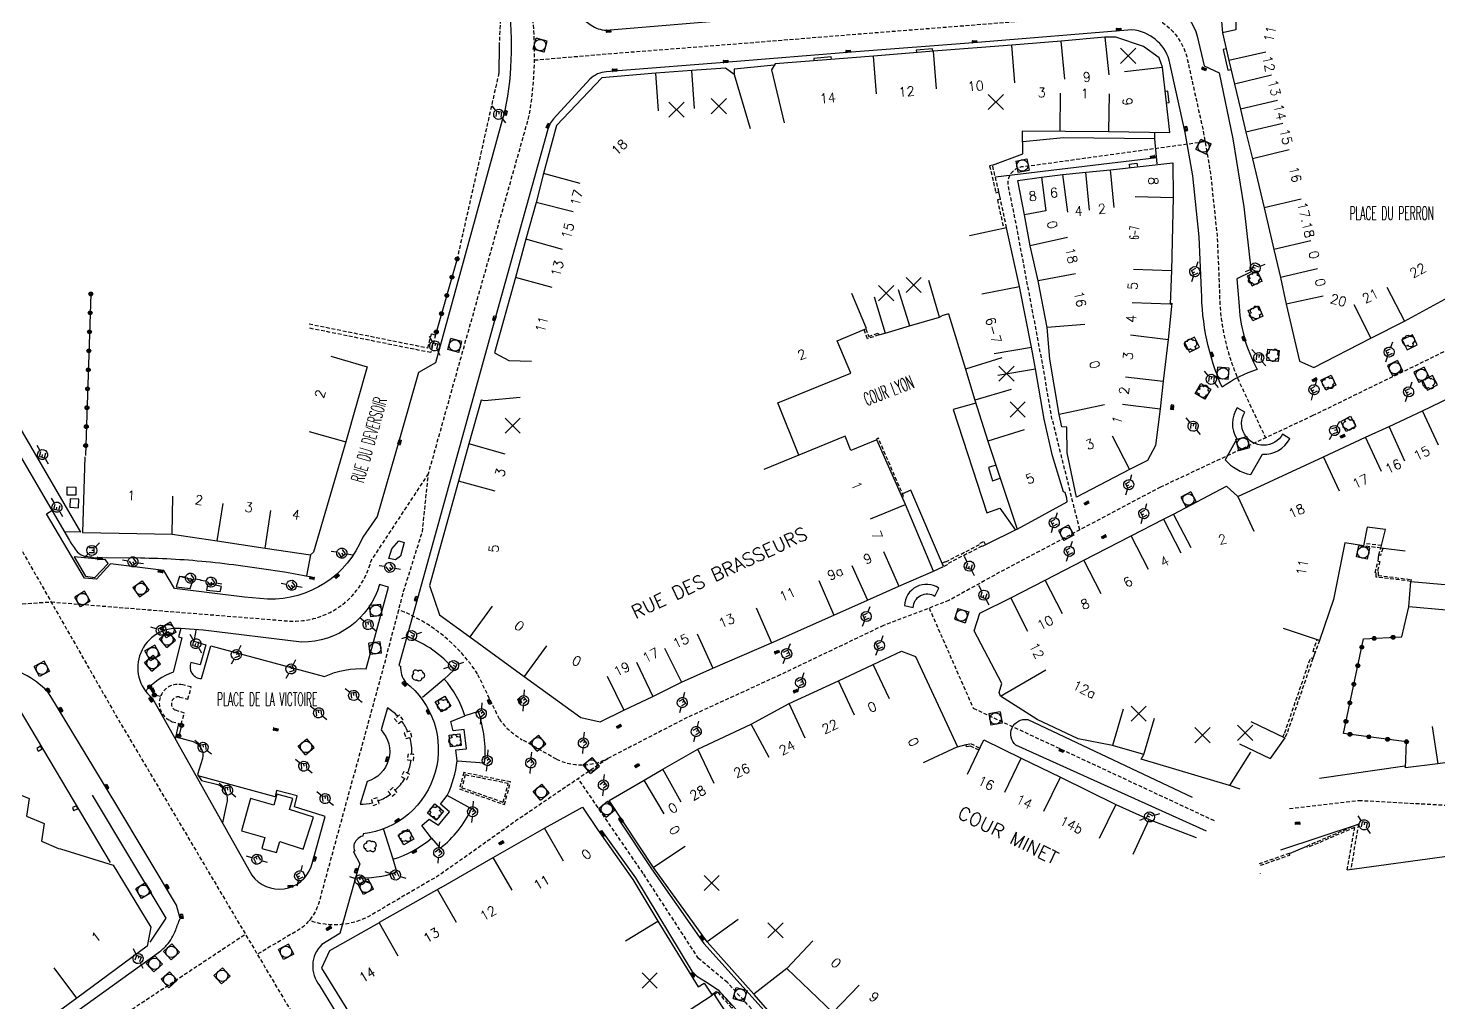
# Model space of a CAD drawing. Header units: millimetres. Extents: x 160000 to 161000, y 121000 to 122000.
# Drawn here: x 160622.2 to 160808, y 121406.2 to 121534.7 of the extents above; entities that cross this region are included whole.
import ezdxf
from ezdxf.enums import TextEntityAlignment as Align

# ---------------------------------------------------------------- set-up
doc = ezdxf.new("R2010")
doc.units = ezdxf.units.MM
doc.linetypes.add('DASHED', pattern=[0.75, 0.5, -0.25])
doc.layers.get('0').update_dxf_attribs({"linetype": 'CONTINUOUS'})
for name, color, linetype in [('W0001', 6, 'DASHED'), ('W0008', 7, 'CONTINUOUS'), ('W0100', 7, 'CONTINUOUS'), ('W0112', 1, 'DASHED'), ('W0300', 7, 'CONTINUOUS'), ('W0322', 7, 'CONTINUOUS'), ('W0330', 7, 'CONTINUOUS'), ('W0334', 7, 'CONTINUOUS'), ('W0400', 7, 'CONTINUOUS'), ('W0420', 7, 'CONTINUOUS'), ('W0471', 7, 'CONTINUOUS'), ('W0989', 7, 'CONTINUOUS'), ('W0991', 7, 'CONTINUOUS'), ('W1102', 7, 'CONTINUOUS')]:
    doc.layers.add(name, color=color, linetype=linetype)
doc.styles.get("Standard").update_dxf_attribs({"font": 'romans.shx', "width": 0.85})

# ---------------------------------------------------------------- blocks, each defined once
blk = doc.blocks.new('T471')
for p, q in [((-0.333334, 0.333334), (-0.333334, -0.333334)), ((-0.333334, 0.333334), (0.333334, 0.333334)), ((-0.333334, 0), (0, 0)), ((0.500001, 0.500001), (1.000002, 1.000002)), ((-0.500001, -0.500001), (-1.000002, -1.000002)), ((-0.333334, -0.333334), (0.333334, -0.333334))]:
    blk.add_line(p, q)
blk.add_ellipse((0, 0), major_axis=(0.471405, 0.471405), ratio=1, start_param=5.4977871438, end_param=11.780972451)
blk = doc.blocks.new('T400')
for p, q in [((-0.15, 0.3), (0.15, 0.3)), ((-0.15, -0.25), (-0.15, 0.3)), ((-0.15, 0.15), (0.15, 0.15)), ((-0.15, 0), (0.15, 0)), ((0.15, 0.3), (0.15, -0.25)), ((-0.15, -0.15), (0.15, -0.15)), ((-0.15, -0.25), (-0.15, -0.3)), ((-0.15, -0.3), (0.15, -0.3)), ((0.15, -0.3), (0.15, -0.25))]:
    blk.add_line(p, q)
blk = doc.blocks.new('T420')
for p, q in [((0.75, 0.75), (-0.75, 0.75)), ((-0.75, 0.75), (-0.75, -0.75)), ((0.75, 0.75), (0.75, -0.75)), ((0.75, -0.75), (-0.75, -0.75))]:
    blk.add_line(p, q)
blk.add_ellipse((0, 0), major_axis=(-0.53, 0.53), ratio=1, start_param=3.926991, end_param=10.210176)
blk = doc.blocks.new('t322o')
at = {"color": 0, "linetype": 'Continuous'}
for radius in [0.25, 0.15]:
    blk.add_circle((0, 0), radius, dxfattribs=at)
blk = doc.blocks.new('t991o')
at = {"color": 0, "linetype": 'Continuous'}
for p, q in [((-1, 1), (1, -1)), ((-1, -1), (1, 1))]:
    blk.add_line(p, q, dxfattribs=at)
blk = doc.blocks.new('T300')
for p, q in [((-0.8, 0.51), (-0.86, 0.34)), ((-0.86, 0.34), (-0.86, 0.17)), ((-0.86, 0.17), (-0.74, 0.06)), ((-0.69, 0.63), (-0.8, 0.51)), ((-0.8, -0.06), (-0.74, 0.06)), ((-0.74, 0.06), (-0.69, 0.11)), ((-0.57, 0.69), (-0.69, 0.63)), ((-0.46, 0.69), (-0.57, 0.69)), ((-0.29, 0.63), (-0.46, 0.69)), ((-0.29, 0.63), (-0.17, 0.74)), ((-0.23, 0.57), (-0.29, 0.63)), ((-0.17, 0.74), (-0.06, 0.8)), ((-0.06, 0.8), (0.06, 0.8)), ((0.06, 0.8), (0.23, 0.74)), ((0.23, 0.74), (0.34, 0.63)), ((0.34, 0.63), (0.4, 0.51)), ((0.46, 0.46), (0.34, 0.46)), ((0.4, 0.51), (0.4, 0.46)), ((0.57, 0.4), (0.46, 0.46)), ((0.57, 0.4), (0.69, 0.29)), ((0.69, 0.29), (0.74, 0.17)), ((0.74, 0.06), (0.69, -0.17)), ((0.74, 0.17), (0.74, 0.06)), ((-0.8, -0.17), (-0.8, -0.06)), ((-0.8, -0.23), (-0.8, -0.17)), ((-0.74, -0.34), (-0.8, -0.23)), ((-0.69, -0.4), (-0.74, -0.34)), ((-0.51, -0.46), (-0.69, -0.4)), ((-0.4, -0.46), (-0.51, -0.46)), ((-0.4, -0.46), (-0.34, -0.46)), ((-0.34, -0.46), (-0.34, -0.4)), ((-0.34, -0.51), (-0.34, -0.46)), ((-0.29, -0.63), (-0.34, -0.51)), ((-0.17, -0.74), (-0.29, -0.63)), ((-0.06, -0.8), (-0.17, -0.74)), ((0.06, -0.8), (-0.06, -0.8)), ((0.17, -0.74), (0.06, -0.8)), ((0.23, -0.69), (0.17, -0.74)), ((0.29, -0.46), (0.23, -0.46)), ((0.29, -0.63), (0.23, -0.69)), ((0.46, -0.4), (0.29, -0.46)), ((0.34, -0.51), (0.29, -0.63)), ((0.34, -0.51), (0.34, -0.46)), ((0.57, -0.34), (0.46, -0.4)), ((0.63, -0.29), (0.57, -0.34)), ((0.69, -0.17), (0.63, -0.29))]:
    blk.add_line(p, q)

msp = doc.modelspace()

# ---------------------------------------------------------------- linework, layer by layer
at = {"layer": 'W0001', "flags": 128}
for points in [[(160692.61, 121699.6), (160672.55, 121660.88), (160671.2, 121658, 0.174943), (160668.19, 121633.41), (160670.67, 121621.89), (160679.35, 121581.43), (160682.66, 121566.19), (160687.76, 121541.28), (160688.08, 121539.6, -0.089297), (160688.08, 121522.98), (160678.35, 121488.46), (160674.82, 121475.83), (160674.04, 121468.28), (160671.57, 121460.42), (160668.94, 121450.42), (160660.47, 121419.55, -0.17197), (160657.97, 121415.96), (160652.34, 121412.62)], [(160688.82, 121530.48), (160699.68, 121531.39), (160714.22, 121532.52), (160730.44, 121533.83), (160747.02, 121535.13), (160767.56, 121536.81, -0.313926), (160774.74, 121531.06), (160776.88, 121521.39), (160777.9, 121515.55), (160778.77, 121507.36), (160779.08, 121500.17, 0.104244), (160781.57, 121488.31), (160785.16, 121480.68)], [(160760.68, 121468.56), (160756.98, 121483.47), (160755.78, 121490.43), (160752.23, 121509.22), (160751.28, 121513.85, -0.47796), (160753.42, 121516.45), (160777.16, 121519.74)], [(160625.18, 121459.06), (160655.94, 121456.59, 0.375359), (160667.33, 121464.48), (160674.82, 121475.83)], [(160410.14, 121370.5), (160440.35, 121388.51), (160477.5, 121410.68), (160502.03, 121425.34), (160514.85, 121432.99), (160524.2, 121438.61), (160530.77, 121442.17, -0.083194), (160563.6, 121453.46), (160582.68, 121455.89, -0.017685), (160597.34, 121457.33), (160625.18, 121459.06, 0.130003)], [(160698.51, 121438.42), (160686.39, 121430.19), (160676.46, 121423.14), (160667.43, 121417.84, -0.22369), (160659.18, 121417.08, -3.67405)]]:
    msp.add_lwpolyline(points, format="xyb", dxfattribs=at)
at = {"layer": 'W0001'}
msp.add_lwpolyline([(160948.37, 121536.15, 0.11629), (160904.31, 121535.6), (160883.31, 121530.13, -0.037935), (160854.07, 121523.15), (160830.56, 121504.8), (160819.42, 121497.26), (160791.38, 121483.61), (160771.31, 121474.18), (160750.13, 121462.97), (160743.44, 121459.24), (160734.82, 121455.95), (160721.23, 121449.45), (160708.96, 121443.82), (160698.51, 121438.42, -0.236266), (160691.75, 121438.33), (160687.25, 121440.9, -0.107682), (160684.24, 121443.61), (160681.35, 121449.58, 0.156616), (160670.95, 121458.04)], format="xyb", dxfattribs=at)
at = {"layer": 'W0001', "flags": 128}
for points in [[(160605.79, 121493.05), (160633.83, 121443.89), (160656.3, 121405.93), (160693.99, 121344.03), (160761.89, 121233.06)], [(160625.84, 121398.77), (160650.76, 121415.28)]]:
    msp.add_lwpolyline(points, dxfattribs=at)
at = {"layer": 'W0001'}
for points in [[(160740.84, 121458.25), (160746.65, 121445.05), (160778.47, 121430.21)], [(160733.65, 121387.76), (160714.26, 121408.91), (160710.47, 121412.06), (160703.17, 121423.28), (160694.61, 121435.77)], [(160788.31, 121431.83), (160797.44, 121432.91), (160813.93, 121432.01), (160824.86, 121432.2)]]:
    msp.add_lwpolyline(points, dxfattribs=at)
at = {"layer": 'W0008'}
for points in [[(160668.63, 121659.25, 0.174527), (160665.4, 121632.79), (160667.88, 121621.29), (160676.56, 121580.82), (160679.86, 121565.6), (160684.96, 121540.73), (160685.26, 121539.11, -0.088404), (160684.96, 121523.84), (160675.82, 121490.56), (160673.57, 121489.31), (160671.06, 121480.52), (160668.13, 121470.33), (160666.23, 121467.6, -0.314055), (160653.7, 121459.43), (160650.67, 121459.67), (160641.45, 121460.82), (160640.02, 121463.21), (160633.02, 121464.06), (160631.14, 121462.07), (160629.57, 121462.17), (160624.56, 121470.68), (160625.28, 121471.1)], [(160673.77, 121656.9, 0.176579), (160671.25, 121634.05), (160673.75, 121622.38), (160682.37, 121582.15), (160690.67, 121541.4), (160690.93, 121539.85, 0.142423), (160692.17, 121538.02), (160696.31, 121535.08, 0.143086), (160698.29, 121534.4), (160713.06, 121535.62), (160733.06, 121537.18), (160765.86, 121539.76), (160765.9, 121539.27), (160768.73, 121539.53, -0.31392), (160776.17, 121533.62), (160777.06, 121529.69), (160777.09, 121529.7), (160779.05, 121528.78), (160780.83, 121520.07), (160782.28, 121511.12), (160783.25, 121502.57), (160781.36, 121501.62), (160781.65, 121498.56, 0.118075), (160784.06, 121489.71)], [(160779.43, 121487.37, -0.103831), (160776.74, 121500.12), (160776.43, 121507.19), (160775.58, 121515.23), (160774.58, 121520.94), (160772.48, 121530.47, 0.302705), (160767.56, 121534.46), (160747.21, 121532.8), (160730.63, 121531.49), (160714.41, 121530.19), (160699.87, 121529.05), (160698.35, 121528.93, 0.174079), (160696.16, 121527.96), (160691.35, 121522.74, 0.120645), (160690.55, 121521.2), (160683.77, 121496.78), (160673.51, 121459.84), (160670.98, 121450.7), (160671.22, 121450.59, 0.183923), (160671.84, 121448.5, -0.672004), (160666.27, 121428.49)], [(160644.24, 121455.39), (160644.21, 121455.04), (160643.96, 121453.91), (160645.56, 121453.42), (160644.82, 121450.78), (160643.58, 121451.09, 0.521673), (160644.97, 121448.96), (160646.22, 121453.27), (160661.21, 121449.24, -0.125108), (160666.66, 121450.24), (160669.64, 121461.01), (160668.44, 121461.36, -0.335754), (160658.18, 121453.76), (160645.21, 121455.32), (160642.22, 121455.55, 0.737668), (160638.48, 121446.4), (160651.62, 121423.03, 0.598688), (160659.44, 121424.16), (160659.66, 121424.88), (160661.29, 121430.77), (160661.02, 121430.85), (160657.24, 121432.04), (160657.6, 121433.51), (160654.88, 121434.2), (160654.69, 121433.38), (160644.56, 121436.16)], [(160670.84, 121443.99, 0.06399), (160669.48, 121445.1), (160668.64, 121442.19, -0.564903), (160666.79, 121435.4)], [(160672.16, 121441.95, 0.059124), (160671.36, 121443.36)], [(160777.39, 121428.84), (160752.26, 121440.18, -0.760091), (160753.83, 121443.55), (160775.49, 121433.31, 0.165186), (160775.49, 121433.31)], [(160672.7, 121438.99, 0.081437), (160672.43, 121441.2)], [(160672.11, 121436.49, 0.064589), (160672.62, 121438.19)], [(160670.51, 121434.24, 0.072615), (160671.76, 121435.79)], [(160666.79, 121435.4), (160665.87, 121432.4, 0.059785), (160667.5, 121432.6)], [(160668.26, 121432.84, 0.067691), (160669.89, 121433.73)], [(160666.27, 121428.49), (160666.22, 121428.21, 0.265861), (160665.05, 121426.99, 0.166721), (160665.19, 121426.24), (160664.99, 121426.11), (160665.83, 121424.54), (160665.64, 121423.92), (160663.23, 121415.37), (160660.83, 121413.91, 0.390285), (160660.55, 121408.5), (160660.55, 121408.5)]]:
    msp.add_lwpolyline(points, format="xyb", dxfattribs=at)
at = {"layer": 'W0008', "flags": 128}
for points in [[(160610.69, 121496.05), (160627.58, 121467.16, 0.04184), (160628.62, 121465.68, 0.202318), (160629.79, 121465.08, -0.042237), (160630.73, 121464.93), (160636.95, 121464.86, -0.023624), (160646.16, 121464.33, -0.014496), (160655.93, 121463.01, -0.013089), (160659.68, 121462.29, -5.792789)], [(160610.67, 121392.21), (160628.51, 121405.08), (160639.34, 121412.88, 0.05326), (160640.39, 121413.83, 0.096721), (160641.59, 121415.83, -0.0053), (160642.16, 121417.34), (160641.71, 121419.08), (160633.71, 121432.44), (160625.16, 121446.58, 0.066628), (160624.35, 121447.59, 0.081073), (160621.17, 121449.77, 0.013699), (160615.61, 121452.18, 0.099362), (160611.4, 121452.97, -0.000645), (160605.34, 121452.89), (160587.05, 121450.84), (160586.94, 121451.31), (160577.9, 121450.05, 0.014415), (160561.62, 121447.29, 0.022848), (160547.43, 121443.78, 0.062558), (160531.45, 121436.77), (160489.97, 121412.03), (160468.97, 121399.43)], [(160660.55, 121408.5), (160669.93, 121393.1), (160678.15, 121379.58), (160698.25, 121346.64), (160716.56, 121316.66), (160737.54, 121282.39), (160740.78, 121277.04), (160745.06, 121270.09, 0.193594), (160748.64, 121267.44, 0.241508), (160752.74, 121268.36, 0.124157), (160754.64, 121270.96), (160756.09, 121274.68), (160756.52, 121277.84)]]:
    msp.add_lwpolyline(points, format="xyb", dxfattribs=at)
at = {"layer": 'W0008'}
for points in [[(160754.76, 121443.12), (160754.77, 121443.12)], [(160700.19, 121430.63), (160699.92, 121430.43), (160704.25, 121423.87), (160710.54, 121414.91), (160711.18, 121414.05), (160725.81, 121397.73), (160733.98, 121389.73)], [(160697.39, 121428.71), (160697.66, 121428.94), (160702.17, 121422.69), (160709.59, 121410.4), (160710.22, 121409.72), (160711.39, 121409.03), (160713.03, 121407.94)], [(160787.15, 121426.4), (160797.42, 121429.78)], [(160733.33, 121385.78), (160713.03, 121407.94)]]:
    msp.add_lwpolyline(points, dxfattribs=at)
at = {"layer": 'W0100'}
for p, q in [((160744.59, 121439.95), (160740.05, 121437.85)), ((160654.92, 121433.74), (160654.52, 121432.29)), ((160657.04, 121433.15), (160654.92, 121433.74)), ((160656.6, 121431.71), (160657.04, 121433.15))]:
    msp.add_line(p, q, dxfattribs=at)
for points in [[(160785.66, 121551.07), (160780.67, 121550.81), (160781.05, 121543.26), (160781.16, 121539.34), (160781.25, 121536.21), (160779.33, 121536.02), (160779.5, 121534.08)], [(160749.19, 121516.64), (160753.2, 121518.13), (160753.16, 121521.16), (160764.49, 121521.04), (160772.54, 121520.93), (160771.56, 121529.53), (160771.14, 121530.77), (160769.09, 121532.24), (160765.45, 121533.49), (160764, 121533.51), (160758.23, 121532.94), (160751.74, 121532.45), (160741.43, 121531.64), (160733.5, 121530.99), (160720.56, 121529.97), (160720.07, 121529.17)], [(160779.49, 121534.07), (160780.33, 121530.4), (160781.06, 121527.31), (160781.85, 121524), (160782.55, 121520.98), (160783.42, 121517.45), (160784.98, 121510.98), (160786.25, 121505.51), (160787.12, 121501.82), (160787.86, 121498.32), (160789.63, 121490.81), (160791.5, 121489.97), (160799.04, 121493.81), (160803.44, 121496.08), (160811.68, 121500.56)], [(160715.16, 121528.59), (160714.03, 121529.4), (160709.58, 121529.08), (160704.84, 121528.75), (160697.72, 121528.12), (160691.77, 121521.83), (160690.05, 121515.52), (160689.08, 121511.68), (160687.73, 121506.86), (160686.35, 121501.83), (160683.58, 121491.87), (160685.49, 121490.87), (160688.47, 121490.79)], [(160715.16, 121528.59), (160717.28, 121521.45)], [(160720.07, 121529.17), (160721.73, 121522.18)], [(160772.94, 121516.91), (160773, 121512.38), (160772.75, 121502.72), (160772.57, 121498.29), (160772.79, 121498.42), (160772.34, 121493.64), (160771.68, 121488.16), (160771.26, 121484.49), (160770.64, 121479.68), (160769.62, 121477.72), (160767.24, 121476.5), (160760.26, 121472.87), (160759.03, 121478.73), (160758.99, 121482.1), (160758.31, 121482.15), (160757.97, 121483.77), (160756.74, 121491.06), (160756.39, 121495.21), (160755.21, 121501.37), (160754.17, 121506.01), (160753.4, 121510.08), (160752.53, 121514.62), (160755.63, 121515.02), (160758.44, 121515.4), (160761.49, 121515.69), (160764.71, 121516.02), (160772.96, 121516.93)], [(160743.37, 121497.02), (160745.63, 121489.75), (160746.86, 121485.63), (160748.58, 121480.24), (160752.45, 121468.63), (160759.01, 121472.24), (160758.99, 121472.73), (160758.75, 121473.49), (160758.54, 121473.55), (160757.08, 121478.31), (160755.98, 121483.16), (160754.83, 121489.8), (160754.33, 121492.65), (160752.73, 121500.65), (160751.05, 121508.37), (160746.17, 121507.3)], [(160733.6, 121499.28), (160735.06, 121494.5), (160738.24, 121495.46), (160742.2, 121496.6), (160740.82, 121501.41)], [(160741.41, 121463.1), (160737.74, 121471.91), (160733.97, 121480.43), (160730.54, 121479.02), (160729.77, 121480.91), (160723.69, 121478.42), (160720.89, 121485.28), (160730.52, 121489.22), (160728.71, 121493.45), (160732.58, 121495.08), (160730.65, 121499.69)], [(160662.02, 121491.43), (160666.83, 121490.06), (160663.99, 121480.15), (160659.73, 121465.62)], [(160775.34, 121466.21), (160773.01, 121470.64), (160780.02, 121474.32), (160781.49, 121472.94), (160792.78, 121478.2), (160798.34, 121480.77), (160801.43, 121482.18), (160805.83, 121484.23), (160811.92, 121487.19), (160817.71, 121489.86), (160819.99, 121489.09), (160822.86, 121483.61), (160823.97, 121478.67), (160824.02, 121477.19), (160823.71, 121473.07), (160823.22, 121469.28), (160817.98, 121469.95)], [(160686.95, 121486.02), (160682.25, 121485.57), (160681.82, 121485.64), (160680.2, 121479.91), (160678.86, 121474.98), (160675.04, 121461.21), (160676.35, 121457.37), (160680.35, 121454.47), (160687.48, 121449.24), (160694.97, 121443.81), (160697.5, 121443.25), (160700.63, 121444.81), (160704.44, 121446.61), (160708.21, 121448.47), (160712.33, 121450.31), (160720.06, 121453.69), (160728.29, 121457.3), (160732.7, 121459.28), (160736.86, 121461.12), (160741.41, 121463.13)], [(160629.61, 121478.17), (160629.3, 121468.2), (160634.14, 121468.11), (160641.11, 121467.99), (160647.07, 121467.1), (160653.37, 121466.14), (160659.35, 121465.25), (160659.73, 121465.62)], [(160781.83, 121434.38), (160780.41, 121434.85), (160768.78, 121438.34), (160769.14, 121438.95), (160765.01, 121440.13), (160760.47, 121441), (160755.09, 121443.56), (160750.26, 121446.63), (160750.07, 121447.11), (160750.41, 121448.33), (160746.76, 121455.23), (160747.5, 121457.57), (160751.61, 121459.62), (160756.11, 121461.95), (160761.23, 121464.58), (160767.44, 121467.77), (160771.73, 121469.96), (160774.01, 121465.51)], [(160817.88, 121469.16), (160822.84, 121468.53), (160822.15, 121463.13), (160821.65, 121456.78), (160821.3, 121452.37), (160821.42, 121449.04), (160821.5, 121445.56), (160821.57, 121442.21), (160821.68, 121438.59), (160818.35, 121438.05), (160818.25, 121437.92), (160809.45, 121435.97), (160809.06, 121437.89), (160807.85, 121437.71), (160803.59, 121437.18), (160803.72, 121440.64)], [(160803.54, 121465.75), (160800.35, 121466.14), (160800.94, 121468.6), (160798.56, 121468.9), (160798.04, 121466.45), (160795.58, 121466.86), (160794.1, 121459.39), (160792.26, 121453.96), (160787.52, 121455.56)], [(160809, 121457.97), (160804.02, 121458.41), (160804.31, 121461.77), (160809.29, 121461.33)], [(160728.17, 121404.95), (160722.08, 121410.77), (160717.75, 121407.37), (160711.59, 121414.26), (160704.54, 121424.07), (160698.71, 121432.87), (160703.3, 121435.58), (160705.74, 121437.03), (160710.39, 121439.65), (160717.39, 121442.97), (160722.41, 121445.67), (160728.91, 121448.67), (160733.48, 121450.8), (160737.19, 121452.56), (160739.04, 121451.89), (160742.04, 121445.46), (160744.59, 121439.95)], [(160783.2, 121443.3), (160787.71, 121441.15), (160785.75, 121438.41), (160785.75, 121438.41)], [(160745.88, 121436.37), (160748.06, 121440.87), (160752.97, 121438.48), (160758.14, 121435.96), (160765.43, 121432.35), (160763.22, 121427.87)], [(160619.96, 121434.11), (160622.27, 121433.15), (160621.94, 121430.82), (160624.25, 121429.86), (160623.91, 121427.54), (160626.15, 121426.58), (160626.42, 121426.54), (160633.34, 121424.36), (160638.3, 121416.18), (160637.81, 121413.69), (160628.56, 121406.83), (160609.89, 121393.22)], [(160654.52, 121432.29), (160651.43, 121433.14), (160650.25, 121428.88), (160653.34, 121428.02), (160652.94, 121426.57), (160654.88, 121426.04), (160655.31, 121427.48), (160658.38, 121426.47), (160659.76, 121430.68), (160656.6, 121431.71)], [(160676.57, 121421.43), (160683.42, 121425.39), (160690.19, 121429.25), (160695.19, 121432.01), (160697.14, 121429.07), (160701.79, 121422.48), (160705.1, 121416.97), (160710.41, 121408.33), (160711.22, 121408.8), (160712.25, 121407.23), (160712.45, 121407.47), (160714.06, 121404.95)], [(160767.71, 121425.84), (160769.81, 121430.38), (160776.02, 121428.01)], [(160795.9, 121423.74), (160809.69, 121425.63), (160809.73, 121425.76), (160813.46, 121426.01), (160814.06, 121428.24)], [(160676.57, 121421.43), (160668.4, 121416.83), (160668.41, 121416.78), (160661.85, 121413.1), (160660.8, 121410.81), (160665.49, 121403.18), (160669.8, 121396.06), (160678.97, 121381.08), (160683.32, 121383.92), (160684.49, 121382.13), (160690.89, 121372.31), (160695.65, 121364.88), (160699.86, 121367.57)]]:
    msp.add_lwpolyline(points, dxfattribs=at)
for points in [[(160627.3, 121474.22), (160628.45, 121474.18), (160628.43, 121473.11), (160627.29, 121473.15)], [(160627.69, 121472.65), (160627.65, 121471.54), (160628.77, 121471.47), (160628.81, 121472.59)], [(160623.28, 121439.73), (160623.48, 121439.39), (160623.99, 121439.7), (160623.8, 121440.03)], [(160627.98, 121431.97), (160628.14, 121431.57), (160628.7, 121431.79), (160628.54, 121432.19)]]:
    msp.add_lwpolyline(points, close=True, dxfattribs=at)
at = {"layer": 'W0112'}
for points in [[(160684.35, 121535.8), (160684.19, 121532.33)], [(160684.16, 121528.78), (160678.66, 121504.26)], [(160751.05, 121508.37), (160750.23, 121512.13), (160749.83, 121512.04), (160750.66, 121508.28)], [(160659.18, 121495.7), (160674.81, 121492.54), (160675.29, 121494.38), (160675.82, 121494.24), (160675.19, 121491.91), (160659.04, 121495.17)], [(160742.2, 121496.6), (160742.53, 121496.76)], [(160732.48, 121495.03), (160732.88, 121494.06), (160734.14, 121494.49), (160734.22, 121494.26), (160732.73, 121493.74), (160732.25, 121494.93)], [(160737.31, 121472.89), (160737.48, 121472.96), (160734.15, 121480.63), (160733.92, 121480.57), (160733.97, 121480.43)], [(160747.62, 121466.7), (160747.57, 121466.8), (160748.04, 121467.04), (160748.27, 121466.59), (160747.82, 121466.35), (160747.79, 121466.41), (160743.17, 121464.03), (160743.21, 121463.95), (160742.78, 121463.74), (160742.57, 121464.17), (160743, 121464.39), (160743.04, 121464.34), (160747.62, 121466.7)], [(160800.37, 121466.15), (160798.03, 121466.44)], [(160800.43, 121466.48), (160798.1, 121466.77)], [(160800.6, 121466.11), (160800.29, 121465.18), (160800.06, 121465.26), (160800.35, 121466.14)], [(160792.26, 121453.96), (160791.7, 121452.43), (160791.41, 121452.53), (160791.97, 121454.06)], [(160787.43, 121441.28), (160787.69, 121441.82), (160791.1, 121451.69), (160791.39, 121451.59), (160787.97, 121441.71), (160787.71, 121441.15)], [(160747.42, 121439.53), (160746.27, 121440.07), (160745.76, 121439.96), (160745.7, 121440.25), (160746.31, 121440.39), (160747.55, 121439.8)], [(160795.9, 121423.74), (160796.9, 121429.34), (160790.67, 121426.68), (160790.58, 121426.89), (160796.89, 121429.59), (160797.42, 121429.78), (160796.36, 121423.81)], [(160784.49, 121424.35), (160788.37, 121425.7), (160788.29, 121425.92), (160784.3, 121424.53)], [(160784.48, 121423.23), (160784.5, 121423.29)], [(160712.45, 121407.47), (160713.03, 121407.94), (160714.99, 121405.67), (160714.84, 121405.54), (160713.01, 121407.66), (160712.58, 121407.31)]]:
    msp.add_lwpolyline(points, dxfattribs=at)
for points in [[(160748.8, 121516.55), (160749.63, 121512.99), (160750.03, 121513.09), (160749.19, 121516.64)], [(160804.31, 121461.77), (160799.74, 121462.34), (160799.74, 121462.86), (160799.6, 121462.92), (160799.97, 121464.45), (160800.2, 121464.39), (160799.89, 121463.07), (160799.99, 121463.03), (160799.99, 121462.55), (160804.34, 121462.01)], [(160670.96, 121443.02), (160671.57, 121443.53), (160671.05, 121444.16), (160670.43, 121443.66)], [(160671.94, 121441.04), (160672.7, 121441.29), (160672.45, 121442.04), (160671.69, 121441.8)], [(160672.11, 121438.24), (160672.9, 121438.16), (160672.98, 121438.96), (160672.19, 121439.04)], [(160671.32, 121436.01), (160672.03, 121435.66), (160672.38, 121436.36), (160671.66, 121436.71)], [(160678.97, 121434.42), (160684.9, 121432.35), (160685.71, 121435.33), (160679.54, 121436.56)], [(160679.27, 121434.58), (160684.73, 121432.67), (160685.4, 121435.13), (160679.72, 121436.27)], [(160669.59, 121434.06), (160670.12, 121433.46), (160670.73, 121434), (160670.2, 121434.6)], [(160667.36, 121433), (160667.62, 121432.24), (160668.37, 121432.5), (160668.11, 121433.26)]]:
    msp.add_lwpolyline(points, close=True, dxfattribs=at)
msp.add_lwpolyline([(160642.51, 121448.12, 0.914959), (160640.88, 121443.43), (160641.14, 121443.28), (160642.3, 121442.97), (160642.76, 121444.41), (160641.54, 121444.8, -0.88299), (160642.11, 121446.53), (160643.19, 121446.24), (160643.63, 121447.85), (160642.51, 121448.12)], format="xyb", dxfattribs=at)
at = {"layer": 'W0322'}
for points in [[(160678.66, 121504.26), (160675.82, 121494.24)], [(160630.4, 121499.65), (160629.69, 121478.34)], [(160803.72, 121440.64), (160795.41, 121441.74), (160798.06, 121454.18), (160803.12, 121454.46)], [(160639.57, 121446.59), (160638.78, 121446.79), (160638.15, 121447.87)], [(160642.37, 121442.79), (160642.01, 121441.4)]]:
    msp.add_lwpolyline(points, dxfattribs=at)
at = {"layer": 'W0330'}
msp.add_line((160803.12, 121454.46), (160804.02, 121458.41), dxfattribs=at)
at = {"layer": 'W0334'}
for p, q in [((160734.22, 121494.26), (160735.06, 121494.5)), ((160799.97, 121464.45), (160800.06, 121465.26))]:
    msp.add_line(p, q, dxfattribs=at)
for points in [[(160684.19, 121532.33), (160684.16, 121528.78)], [(160727.98, 121530.56), (160727.95, 121530.91), (160725.65, 121530.66), (160725.67, 121530.38)], [(160741.31, 121531.63), (160741.29, 121531.96), (160739.14, 121531.78), (160739.17, 121531.46)], [(160779.98, 121531.94), (160779.58, 121531.85), (160780.18, 121529.13), (160780.61, 121529.23)], [(160720.41, 121529.8), (160715.17, 121529.27), (160715.16, 121528.59)], [(160772.1, 121524.84), (160772.47, 121524.88), (160772.3, 121526.37), (160771.93, 121526.33)], [(160770.88, 121516.78), (160770.57, 121520.09), (160758.56, 121520.24), (160753.18, 121519.68)], [(160770.57, 121520.09), (160770.56, 121520.86)], [(160749.59, 121515.09), (160770.83, 121517.61)], [(160767.26, 121516.3), (160767.22, 121516.73), (160768.22, 121516.87), (160768.27, 121516.41)], [(160750.23, 121512.13), (160750.03, 121513.09)], [(160784.73, 121501.34), (160784.66, 121501.31), (160784.68, 121501.26)], [(160743.37, 121497.02), (160742.53, 121496.76)], [(160612.86, 121496.07), (160629.03, 121468.26), (160626.92, 121468.29)], [(160746.97, 121485.27), (160743.99, 121484.42), (160748.42, 121470.78), (160750.15, 121471.42), (160752.22, 121468.52)], [(160749.63, 121477.09), (160748.65, 121476.76), (160749.18, 121475.04), (160750.2, 121475.38)], [(160741.41, 121463.1), (160742.72, 121463.73), (160738.42, 121473.8), (160737.32, 121473.32)], [(160771.73, 121469.96), (160773.01, 121470.64)], [(160752.45, 121468.63), (160748.27, 121466.59)], [(160659.35, 121465.25), (160658.82, 121462.48)], [(160791.7, 121452.43), (160791.39, 121451.59)], [(160611.83, 121449.99), (160612.53, 121449.81), (160619.3, 121447.75), (160632.97, 121424.71)], [(160676.97, 121448.87), (160674.11, 121446.47)], [(160641.55, 121440.97), (160641.98, 121443.06)], [(160678.66, 121438.13), (160678.49, 121439.55), (160679.91, 121439.72), (160679.61, 121442.24), (160678.13, 121442.09), (160677.84, 121443.3), (160679.66, 121444.04)], [(160744.59, 121439.95), (160745.7, 121440.25)], [(160803.52, 121437.42), (160792.27, 121435.77)], [(160638.22, 121414.22), (160640.35, 121417.38), (160630.64, 121433.59)], [(160675.27, 121427.91), (160674.03, 121429.59), (160674.98, 121430.44), (160676.19, 121429.63), (160677.65, 121431.4), (160676.47, 121432.4), (160677.36, 121433.53)], [(160680.56, 121431.81), (160677.36, 121433.53)], [(160765.43, 121432.35), (160769.81, 121430.38)], [(160670.23, 121425.15), (160668.96, 121429.14)], [(160672.25, 121429.07), (160672.97, 121427.79), (160671.62, 121427.03), (160670.9, 121428.31), (160672.22, 121429.12)], [(160672.93, 121426.3), (160673.04, 121426.34), (160673.14, 121426.42)], [(160788.29, 121425.92), (160790.58, 121426.89)], [(160722.93, 121401.45), (160717.8, 121407.34)]]:
    msp.add_lwpolyline(points, dxfattribs=at)
for points in [[(160782.74, 121501.97), (160783.41, 121500.7), (160784.71, 121501.38), (160784.04, 121502.65)], [(160783.47, 121496.11), (160782.87, 121497.46), (160784.22, 121498.07), (160784.82, 121496.72)], [(160774.46, 121493.28), (160775.13, 121491.96), (160776.45, 121492.63), (160775.78, 121493.95)], [(160803.79, 121492.28), (160805.15, 121492.92), (160804.53, 121494.26), (160803.16, 121493.62)], [(160785.47, 121492.35), (160786.94, 121492.21), (160786.81, 121490.74), (160785.33, 121490.87)], [(160777.15, 121485.76), (160775.87, 121486.51), (160776.65, 121487.83), (160777.93, 121487.08)], [(160792.43, 121488.29), (160793.78, 121488.95), (160794.42, 121487.61), (160793.08, 121486.96)], [(160807.8, 121487.65), (160807.14, 121488.91), (160805.83, 121488.22), (160806.49, 121486.96)], [(160795.78, 121481.52), (160795.06, 121482.82), (160796.34, 121483.53), (160797.06, 121482.23)], [(160669.67, 121464.79), (160670.04, 121466.07), (160671, 121467.13), (160671.67, 121466.88), (160671.19, 121465.08), (160670.53, 121464.59)], [(160628.23, 121465.02), (160629.7, 121462.45), (160630.93, 121462.29), (160632.7, 121464.14), (160632.35, 121464.62)], [(160643.5, 121460.84), (160643.87, 121461.97), (160642.07, 121462.39), (160641.66, 121461.07)], [(160647.44, 121460.43), (160647.62, 121461.1), (160645.81, 121461.5), (160645.66, 121460.63)], [(160675.79, 121445.9), (160677.04, 121446.65), (160677.84, 121445.33), (160676.59, 121444.57)], [(160677.63, 121441.52), (160679.04, 121441.67), (160679.2, 121440.13), (160677.79, 121439.98)], [(160675.9, 121430.28), (160674.74, 121431.24), (160675.73, 121432.43), (160676.88, 121431.47)]]:
    msp.add_lwpolyline(points, close=True, dxfattribs=at)
for points in [[(160784.06, 121489.71, 0.070532), (160779.43, 121487.37, 0.070532)], [(160642.27, 121455.54), (160641.97, 121454.45), (160642.38, 121454.31), (160641.26, 121449.8, 0.125606), (160637.61, 121447.31)], [(160676.97, 121448.87), (160678.28, 121450.12, 0.129502), (160672.04, 121454.51)], [(160682.28, 121437.84, 0.106875), (160681.46, 121444.6), (160679.66, 121444.04, 0.115425), (160676.97, 121448.87)], [(160641.61, 121441.27), (160643.88, 121440.66, -0.368445), (160645.14, 121438.43), (160644.46, 121436.32), (160644.98, 121435.54), (160647.16, 121435.02, -0.361643), (160648.3, 121432.43), (160647.75, 121429.94)], [(160677.36, 121433.53, 0.079288), (160678.66, 121438.13), (160682.28, 121437.84)], [(160670.23, 121425.15, 0.101976), (160675.27, 121427.91), (160676.42, 121426.6, 0.120736), (160680.56, 121431.81)], [(160665.31, 121422.75, 0.109366), (160670.72, 121423.47), (160670.23, 121425.15)]]:
    msp.add_lwpolyline(points, format="xyb", dxfattribs=at)
msp.add_lwpolyline([(160779.84, 121477.77, 0.158876), (160783.21, 121475.84), (160784.77, 121478.54, 0.289938), (160788.36, 121480.57), (160787.41, 121481.19, -1.017034), (160782.41, 121484.07), (160781.42, 121484.66, 0.290617), (160781.36, 121480.54)], format="xyb", close=True, dxfattribs=at)
at = {"layer": 'W0334', "flags": 128}
msp.add_lwpolyline([(160738.74, 121458.31, -0.588325), (160741.6, 121459.83), (160742.12, 121460.89, 0.588325), (160737.6, 121458.57)], format="xyb", close=True, dxfattribs=at)
at = {"layer": 'W1102'}
for p, q in [((160781.25, 121536.21), (160781.24, 121534.47)), ((160781.24, 121534.47), (160779.49, 121534.07)), ((160752.11, 121527.47), (160751.74, 121532.45)), ((160758.72, 121527.96), (160758.23, 121532.94)), ((160764, 121533.51), (160764.5, 121528.54)), ((160733.91, 121526.01), (160733.5, 121530.99)), ((160741.83, 121526.66), (160741.43, 121531.64)), ((160785.21, 121531.52), (160780.33, 121530.4)), ((160705.18, 121523.76), (160704.84, 121528.75)), ((160709.94, 121524.09), (160709.58, 121529.08)), ((160766.59, 121528.96), (160771.56, 121529.53)), ((160785.93, 121528.46), (160781.06, 121527.31)), ((160758.12, 121526.11), (160758.06, 121521.11)), ((160764.56, 121526.04), (160764.49, 121521.04)), ((160786.72, 121525.16), (160781.85, 121524)), ((160787.42, 121522.09), (160782.55, 121520.98)), ((160788.27, 121518.64), (160783.42, 121517.45)), ((160694.87, 121514.21), (160690.05, 121515.52)), ((160761.96, 121510.71), (160761.49, 121515.69)), ((160765.21, 121511.04), (160764.71, 121516.02)), ((160759.1, 121510.44), (160758.44, 121515.4)), ((160767.99, 121512.51), (160773, 121512.38)), ((160789.84, 121512.16), (160784.98, 121510.98)), ((160693.93, 121510.45), (160689.08, 121511.68)), ((160692.54, 121505.51), (160687.73, 121506.86)), ((160759.05, 121507.1), (160754.17, 121506.01)), ((160791.12, 121506.63), (160786.25, 121505.51)), ((160767.75, 121502.92), (160772.75, 121502.72)), ((160791.98, 121502.97), (160787.12, 121501.82)), ((160691.18, 121500.51), (160686.35, 121501.83)), ((160747.79, 121499.67), (160752.73, 121500.65)), ((160760.12, 121502.31), (160755.21, 121501.37)), ((160736.78, 121500.25), (160738.24, 121495.46)), ((160792.75, 121499.37), (160787.86, 121498.32)), ((160801.14, 121500.52), (160803.44, 121496.08)), ((160772.57, 121498.29), (160767.57, 121498.49)), ((160796.77, 121498.26), (160799.04, 121493.81)), ((160761.37, 121495.63), (160756.39, 121495.21)), ((160767.37, 121494.24), (160772.34, 121493.64)), ((160749.4, 121491.78), (160754.33, 121492.65)), ((160750.4, 121491.23), (160745.63, 121489.75)), ((160749.9, 121488.94), (160754.83, 121489.8)), ((160766.71, 121488.72), (160771.68, 121488.16)), ((160751.65, 121487.06), (160746.86, 121485.63)), ((160763.94, 121485.02), (160757.97, 121483.77)), ((160766.3, 121485.13), (160771.26, 121484.49)), ((160807.94, 121479.7), (160805.83, 121484.23)), ((160803.51, 121477.63), (160801.43, 121482.18)), ((160659.18, 121481.52), (160663.99, 121480.15)), ((160753.34, 121481.76), (160748.58, 121480.24)), ((160764.96, 121480.95), (160767.24, 121476.5)), ((160800.44, 121476.23), (160798.34, 121480.77)), ((160685.01, 121478.55), (160680.2, 121479.91)), ((160723.69, 121478.42), (160719.07, 121476.53)), ((160794.89, 121473.67), (160792.78, 121478.2)), ((160683.68, 121473.67), (160678.86, 121474.98)), ((160641.11, 121467.99), (160641.19, 121472.99)), ((160781.49, 121472.94), (160783.6, 121468.4)), ((160647.07, 121467.1), (160647.82, 121472.04)), ((160653.37, 121466.14), (160654.11, 121471.09)), ((160733.13, 121469.99), (160737.74, 121471.91)), ((160769.72, 121463.32), (160767.44, 121467.77)), ((160734.84, 121465.69), (160736.86, 121461.12)), ((160730.65, 121463.84), (160732.7, 121459.28)), ((160763.52, 121460.14), (160761.23, 121464.58)), ((160726.29, 121461.88), (160728.29, 121457.3)), ((160758.41, 121457.51), (160756.11, 121461.95)), ((160683.29, 121458.52), (160680.35, 121454.47)), ((160718.05, 121458.27), (160720.06, 121453.69)), ((160753.85, 121455.15), (160751.61, 121459.62)), ((160710.28, 121454.87), (160712.33, 121450.31)), ((160690.44, 121453.27), (160687.48, 121449.24)), ((160706, 121452.95), (160708.21, 121448.47)), ((160702.31, 121451.13), (160704.44, 121446.61)), ((160735.62, 121446.28), (160733.48, 121450.8)), ((160698.41, 121449.29), (160700.63, 121444.81)), ((160731.02, 121444.14), (160728.91, 121448.67)), ((160750.26, 121446.63), (160756.22, 121450.13)), ((160724.51, 121441.12), (160722.41, 121445.67)), ((160766.38, 121444.93), (160765.01, 121440.13)), ((160769.14, 121438.95), (160770.51, 121443.75)), ((160719.76, 121438.57), (160717.39, 121442.97)), ((160807.1, 121442.66), (160807.85, 121437.71)), ((160712.54, 121435.12), (160710.39, 121439.65)), ((160781.73, 121440.34), (160785.75, 121438.41)), ((160750.79, 121433.98), (160752.97, 121438.48)), ((160783.17, 121439.25), (160780.41, 121434.85)), ((160708.19, 121432.67), (160705.74, 121437.03)), ((160755.95, 121431.47), (160758.14, 121435.96)), ((160705.94, 121431.12), (160703.3, 121435.58)), ((160692.67, 121424.91), (160690.19, 121429.25)), ((160708.71, 121426.84), (160704.54, 121424.07)), ((160685.92, 121421.06), (160683.42, 121425.39)), ((160678.56, 121416.81), (160676.08, 121421.15)), ((160715.68, 121417.19), (160711.59, 121414.26)), ((160668.41, 121416.78), (160670.86, 121412.43)), ((160700.82, 121414.4), (160705.1, 121416.97)), ((160722.08, 121410.77), (160725.54, 121414.39)), ((160628.56, 121406.83), (160625.58, 121410.85)), ((160731.63, 121408.57), (160728.17, 121404.95)), ((160707.23, 121403.94), (160712.25, 121407.23))]:
    msp.add_line(p, q, dxfattribs=at)
msp.add_lwpolyline([(160755.63, 121515.02), (160756.2, 121510.61), (160753.4, 121510.08)], dxfattribs=at)

# ---------------------------------------------------------------- block references
at = {"layer": 'W0300'}
for p, rotation in [((160783.66, 121501.59), 294.154939127077), ((160783.8, 121497.05), 294.228986396788), ((160775.39, 121492.96), 26.9545179992537), ((160804.07, 121493.43), 25.07964896179621), ((160786.08, 121491.5), 264.73314890154), ((160776.9, 121486.74), 264.73314890154), ((160793.51, 121487.91), 28.8974629655707), ((160806.74, 121487.87), 25.8682357175752), ((160796.07, 121482.48), 195.270461611462), ((160673.45, 121449.39), 211.129550625788), ((160676.76, 121445.49), 211.129550625788), ((160678.31, 121440.82), 185.965446608615), ((160675.78, 121431.42), 140.262360035856), ((160671.95, 121428.19), 31.38710883960481), ((160667.29, 121426.86), 31.38710883960481)]:
    msp.add_blockref('T300', p, dxfattribs=dict(at, rotation=rotation))
at = {"layer": 'W0322'}
for p, rotation in [((160678.66, 121504.26), 254.165883864471), ((160677.98, 121501.86), 254.165883864471), ((160630.4, 121499.65), 268.0779791323491), ((160677.3, 121499.45), 254.165883864471), ((160630.32, 121497.15), 268.0779791323491), ((160676.61, 121497.05), 254.165883864471), ((160630.23, 121494.65), 268.0779791323491), ((160675.93, 121494.64), 254.165883864471), ((160630.15, 121492.15), 268.0779791323491), ((160630.07, 121489.65), 268.0779791323491), ((160629.98, 121487.15), 268.0779791323491), ((160629.9, 121484.66), 268.0779791323491), ((160629.81, 121482.16), 268.0779791323491), ((160629.73, 121479.66), 268.0779791323491), ((160799.46, 121454.26), 3.168353642826029), ((160801.95, 121454.4), 3.168353642826029), ((160797.83, 121453.1), 77.9729045132106), ((160797.31, 121450.66), 77.9729045132106), ((160638.15, 121447.87), 165.703169136681), ((160638.78, 121446.79), 165.703169136681), ((160796.79, 121448.21), 77.9729045132106), ((160796.27, 121445.77), 77.9729045132106), ((160642.37, 121442.79), 255.539825363988), ((160795.75, 121443.32), 77.9729045132106), ((160642.01, 121441.4), 255.539825363988), ((160796.28, 121441.62), 172.455349385995), ((160798.76, 121441.29), 172.455349385995), ((160801.24, 121440.96), 172.455349385995), ((160803.72, 121440.64), 172.455349385995)]:
    msp.add_blockref('t322o', p, dxfattribs=dict(at, rotation=rotation))
at = {"layer": 'W0400'}
for p, rotation in [((160698.59, 121534.29), 272.4732413981405), ((160765.79, 121534.5), 274.2815091023508), ((160746.8, 121532.89), 274.6647167721621), ((160714.02, 121530.29), 274.600006913191), ((160730.16, 121531.62), 274.511358726749), ((160699.41, 121529.14), 274.460208985899), ((160777.04, 121529.31), 244.879858343362), ((160685.04, 121523.48), 165.0109314313386), ((160690.63, 121521.79), 156.6549095341138), ((160774.66, 121521.43), 11.92125295006697), ((160770.31, 121517.72), 98.1828888689815), ((160683.57, 121496.42), 344.489435824633), ((160782.29, 121493.74), 202.844132379599), ((160778.07, 121491.66), 200.141421693911), ((160791.64, 121488.34), 118.8974629655707), ((160772.86, 121484.7), 172.6536363978375), ((160671.08, 121480.11), 344.0223912199141), ((160795.33, 121480.9), 115.8682357175752), ((160761.59, 121472.1), 117.995864060289), ((160763.87, 121467.65), 117.995864060289), ((160631.59, 121464.79), 269.085139744244), ((160639.6, 121463.08), 82.61180944439594), ((160659.57, 121462.2), 79.15530209312901), ((160662.84, 121462.47), 311.5577127558258), ((160673.27, 121459.48), 344.476928854743), ((160720.78, 121452.46), 294.817517235518), ((160624.79, 121447.42), 27.43610266193404), ((160638.56, 121447.45), 28.97247235755502), ((160671.71, 121448.24), 224.8358131767158), ((160723.25, 121447.32), 294.817517235518), ((160626.46, 121444.87), 27.43610266193404), ((160638.35, 121446.18), 31.08208420026503), ((160674.85, 121444.56), 205.7307424673907), ((160682.9, 121445.88), 200.1969879563039), ((160686.9, 121446.01), 199.9879292837857), ((160654.74, 121442.25), 257.1000065565145), ((160700, 121442.66), 118.3230398388835), ((160758.27, 121439.47), 244.574178945958), ((160669.46, 121438.3), 164.8501853065199), ((160702.37, 121437.49), 300.6428293771709), ((160632.5, 121434.73), 27.43610266193404), ((160670.79, 121430.26), 123.0354173522462), ((160700.27, 121430.27), 215.9998574403728), ((160789.4, 121429.89), 93.96385494724564), ((160697.81, 121428.48), 37.51402125559996), ((160673.04, 121426.17), 119.7798495392933), ((160684.51, 121427.31), 119.3399145126221), ((160659.87, 121425.2), 162.8553759090639), ((160665.38, 121423.65), 342.716833714754), ((160640.45, 121421.55), 27.43610266193404), ((160656.69, 121421.56), 278.5878799484185), ((160642.37, 121417.6), 189.5464073541041), ((160661.76, 121416.05), 299.82450707043), ((160661.76, 121416.06), 119.8456447976128), ((160710.94, 121414.82), 35.04487500014898), ((160709.69, 121409.9), 31.10917419975098)]:
    msp.add_blockref('T400', p, dxfattribs=dict(at, rotation=rotation))
at = {"layer": 'W0420'}
for p, rotation in [((160689.59, 121532.44), 254.650582504579), ((160776.99, 121519.07), 154.879858343362), ((160753.13, 121516.57), 100.885152225317), ((160678.37, 121492.86), 254.165883864471), ((160779.55, 121489.17), 264.73314890154), ((160802.21, 121489.87), 25.8682357175752), ((160805.71, 121488.99), 25.8682357175752), ((160782.18, 121479.94), 195.270461611462), ((160774.99, 121472.55), 27.995864060289), ((160758.9, 121468.15), 27.995864060289), ((160798.02, 121465.57), 257.943069356427), ((160636.99, 121460.78), 125.893082157646), ((160629.31, 121459.43), 301.207130620293), ((160667.96, 121457.91), 276.533889722754), ((160745.11, 121457.26), 72.3379335094414), ((160640.63, 121455.36), 298.972472357555), ((160640.51, 121454.09), 220.205269989365), ((160638.54, 121452.33), 298.972472357555), ((160667.88, 121452.95), 276.533889722754), ((160623.95, 121450.25), 297.436102661934), ((160638.53, 121450.98), 220.205269989365), ((160749.59, 121443.69), 10.1583889626886), ((160689.29, 121440.43), 219.9874930285121), ((160658.76, 121439.95), 220.205269989365), ((160696.34, 121437.52), 219.9874930285121), ((160689.73, 121434), 219.9874930285121), ((160698.37, 121431.75), 219.9874930285121), ((160637.35, 121421), 301.267095047508), ((160666.63, 121421.5), 298.418593578047), ((160641.04, 121412.94), 221.867563287039), ((160656.12, 121412.95), 297.436102661934), ((160638.77, 121411.37), 221.867563287039), ((160640.73, 121409.27), 221.867563287039), ((160647.69, 121409.79), 221.867563287039), ((160715.94, 121407.32), 164.425259897833)]:
    msp.add_blockref('T420', p, dxfattribs=dict(at, rotation=rotation))
at = {"layer": 'W0471'}
for p, rotation in [((160684.14, 121523.32), 263.609153559478), ((160783.78, 121503.06), 335.8827571252401), ((160775.83, 121502.58), 26.9545179992537), ((160675.71, 121492.8), 254.165883864471), ((160801.44, 121491.99), 25.07964896179621), ((160784.27, 121491.26), 264.73314890154), ((160778.01, 121488.4), 264.73314890154), ((160791.54, 121487.03), 28.8974629655707), ((160804, 121486.75), 25.8682357175752), ((160775.62, 121482.22), 264.73314890154), ((160794.25, 121481.64), 195.270461611462), ((160624.06, 121478.47), 75.97044147807618), ((160767.14, 121474.5), 27.995864060289), ((160625.95, 121471.54), 75.97044147807618), ((160769.12, 121470.69), 27.995864060289), ((160757.32, 121469.5), 27.72465437978781), ((160630.53, 121465.85), 179.085139744244), ((160635.96, 121464.34), 125.893082157646), ((160663.48, 121465.49), 125.893082157646), ((160759.3, 121465.72), 27.72465437978781), ((160643.54, 121462.2), 125.893082157646), ((160669.79, 121463.61), 125.893082157646), ((160746.14, 121463.78), 72.3379335094414), ((160646.26, 121461.68), 125.893082157646), ((160656.86, 121461.25), 125.893082157646), ((160748.05, 121459.95), 72.3379335094414), ((160732.55, 121457.13), 23.86386762773411), ((160639.68, 121455.33), 298.972472357555), ((160666.94, 121456.07), 276.533889722754), ((160644.24, 121453.56), 77.1686779516181), ((160672.66, 121454.63), 152.660992738498), ((160734.29, 121453.31), 23.86386762773411), ((160649.57, 121452.11), 197.365659188684), ((160722.07, 121452.24), 204.817517235518), ((160656.77, 121450.23), 197.365659188684), ((160678.2, 121450.68), 152.660992738498), ((160723.9, 121448.43), 204.817517235518), ((160665.03, 121446.74), 276.533889722754), ((160687.42, 121446.06), 219.9874930285121), ((160708.32, 121445.81), 210.6428293771709), ((160660.41, 121444.44), 276.533889722754), ((160681.84, 121444.35), 219.9874930285121), ((160710.16, 121441.98), 210.6428293771709), ((160695.3, 121440.48), 219.9874930285121), ((160645.2, 121439.9), 276.533889722754), ((160682.63, 121438.16), 219.9874930285121), ((160658.47, 121437.41), 276.533889722754), ((160688.36, 121437.85), 219.9874930285121), ((160697.94, 121434.93), 219.9874930285121), ((160648.41, 121434.27), 276.533889722754), ((160661.27, 121433.14), 276.533889722754), ((160680.7, 121431.41), 219.9874930285121), ((160769.87, 121430.73), 333.702482431377), ((160798.15, 121429.69), 259.891995651593), ((160652.29, 121425.15), 298.972472357555), ((160676.24, 121426.02), 219.9874930285121), ((160657.91, 121422.96), 29.8456447976128), ((160665.87, 121422.42), 298.418593578047), ((160670.54, 121423.07), 298.418593578047), ((160636.63, 121412.06), 250.916275787045)]:
    msp.add_blockref('T471', p, dxfattribs=dict(at, rotation=rotation))
at = {"layer": 'W0991'}
for p in [(160767.06, 121531.02), (160707.56, 121523.93), (160713.13, 121524.39), (160749.63, 121524.95), (160735.19, 121499.76), (160738.8, 121500.83), (160751.03, 121489.15), (160752.5, 121484.41), (160685.98, 121482.29), (160768.45, 121444.34), (160776.84, 121441.5), (160782.46, 121441.82), (160712.19, 121422.01), (160720.61, 121415.79), (160704.03, 121409.17)]:
    msp.add_blockref('t991o', p, dxfattribs=at)

# ---------------------------------------------------------------- texts
at = {"layer": 'W0989', "width": 0.5}
for s, p in [('PLACE DU PERRON', (160801.79, 121510.28)), ('PLACE DE LA VICTOIRE', (160653.64, 121446.25))]:
    msp.add_text(s, height=1.75, dxfattribs=at).set_placement(p, align=Align.MIDDLE)
for s, rotation, p in [('COUR LYON', 21.0821, (160735.51, 121486.91)), ('RUE DU DEVERSOIR', 74.2911, (160667.04, 121480.42))]:
    msp.add_text(s, height=1.75, rotation=rotation, dxfattribs=at).set_placement(p, align=Align.MIDDLE)
at = {"layer": 'W0989'}
for s, rotation, p in [('RUE DES BRASSEURS', 24.9444, (160713.2, 121462.91)), ('COUR MINET', 333.8951, (160751.23, 121428.3))]:
    msp.add_text(s, height=1.75, rotation=rotation, dxfattribs=at).set_placement(p, align=Align.MIDDLE)
at = {"layer": 'W0991'}
for s, rotation, p in [('11', 77.881, (160785.72, 121533.93)), ('12', 283.2635, (160785.57, 121529.99)), ('9', 5.6688, (160761.61, 121528.25)), ('12', 4.654, (160737.87, 121526.33)), ('10', 4.5172, (160746.97, 121527.06)), ('3', 358.1372, (160755.66, 121526.19)), ('1', 359.4142, (160761.34, 121526.07)), ('13', 283.4514, (160786.32, 121526.81)), ('14', 4.8382, (160727.49, 121525.47)), ('9', 279.2144, (160766.99, 121524.98)), ('14', 282.925, (160787.07, 121523.63)), ('15', 283.8571, (160787.85, 121520.37)), ('18', 42.8408, (160700.03, 121518.98)), ('16', 283.6212, (160789.06, 121515.4)), ('8', 270.7187, (160770.38, 121514.54)), ('17', 75.8176, (160694.4, 121512.33)), ('8', 7.4112, (160754.48, 121512.55)), ('6', 5.4899, (160757.28, 121512.99)), ('4', 5.4899, (160760.53, 121510.57)), ('2', 5.8069, (160763.59, 121510.88)), ('17.18', 282.9941, (160790.48, 121509.4)), ('15', 74.3758, (160693.24, 121507.98)), ('0', 282.5296, (160757.06, 121508.76)), ('18', 282.5296, (160759.59, 121504.71)), ('0', 283.2597, (160791.55, 121504.8)), ('13', 74.7181, (160691.86, 121503.01)), ('22', 28.5294, (160805.22, 121502.74)), ('5', 87.7026, (160767.66, 121500.71)), ('0', 282.0991, (160792.37, 121501.17)), ('16', 280.5942, (160760.74, 121498.97)), ('20', 344.6474, (160794.76, 121498.81)), ('21', 27.3216, (160798.96, 121499.39)), ('11', 74.4285, (160689.82, 121495.65)), ('6-7', 286.5587, (160749.32, 121494.86)), ('4', 87.2938, (160767.47, 121496.36)), ('2', 21.0773, (160724.07, 121491.67)), ('3', 83.1397, (160767.04, 121491.48)), ('0', 283.6518, (160762.66, 121490.33)), ('2', 74.051, (160660.6, 121486.48)), ('2', 83.5992, (160766.51, 121486.92)), ('1', 72.1631, (160765.63, 121483.04)), ('3', 20.5584, (160762, 121479.84)), ('15', 25.001, (160805.73, 121478.66)), ('3', 74.8237, (160684.35, 121476.11)), ('16', 24.5307, (160801.97, 121476.93)), ('1', 292.2875, (160731.32, 121474.38)), ('5', 22.6836, (160754.13, 121475.32)), ('17', 24.7897, (160797.66, 121474.95)), ('1', 358.7301, (160635.74, 121473.08)), ('2', 351.8534, (160644.67, 121472.49)), ('3', 351.8534, (160651.22, 121471.53)), ('4', 351.8534, (160657.45, 121470.56)), ('18', 24.9793, (160789.25, 121471.04)), ('7', 291.8013, (160733.98, 121467.84)), ('2', 14.8544, (160779.47, 121467.31)), ('5', 88.4992, (160683.49, 121466.09)), ('9', 23.836, (160732.75, 121464.77)), ('4', 27.0634, (160771.87, 121464.41)), ('11', 78.9239, (160789.99, 121463.62)), ('9a', 24.1949, (160728.47, 121462.86)), ('6', 31.0581, (160767.02, 121461.69)), ('11', 23.6276, (160722.17, 121460.08)), ('8', 23.4008, (160761.37, 121458.79)), ('0', 323.7276, (160686.86, 121455.9)), ('13', 23.6477, (160714.17, 121456.57)), ('10', 27.2873, (160756.13, 121456.33)), ('15', 24.1932, (160708.14, 121453.91)), ('17', 26.2232, (160704.16, 121452.04)), ('12', 295.3232, (160755.03, 121452.64)), ('0', 333.4583, (160694.42, 121451.28)), ('19', 25.286, (160700.36, 121450.21)), ('12a', 332.9149, (160761.3, 121447.53)), ('0', 24.9964, (160733.32, 121445.21)), ('22', 24.8892, (160727.76, 121442.63)), ('24', 28.2437, (160722.13, 121439.84)), ('0', 299.0417, (160738.78, 121440.6)), ('26', 25.5314, (160716.15, 121436.84)), ('16', 334.1206, (160748.34, 121435.18)), ('28', 29.3545, (160710.37, 121433.9)), ('0', 34.6853, (160707.07, 121431.89)), ('14', 333.9526, (160753.37, 121432.72)), ('14b', 333.7025, (160759.58, 121429.67)), ('0', 302.8929, (160707.33, 121428.98)), ('0', 35.209, (160695.68, 121425.8)), ('11', 29.7163, (160689.79, 121422.1)), ('12', 30.0043, (160682.74, 121418.05)), ('1', 36.0992, (160631.09, 121414.9)), ('13', 31.5118, (160675.26, 121415.14)), ('0', 316.3066, (160728.58, 121411.48)), ('14', 31.5118, (160666.82, 121409.93)), ('9', 321.2601, (160733.6, 121406.99))]:
    msp.add_text(s, height=1.25, rotation=rotation, dxfattribs=at).set_placement(p, align=Align.MIDDLE)
at = {"layer": 'W0991', "width": 0.5}
msp.add_text('6-7', height=1.25, rotation=88.5351, dxfattribs=at).set_placement((160767.87, 121507.71), align=Align.MIDDLE)

doc.saveas('drawing.dxf')
